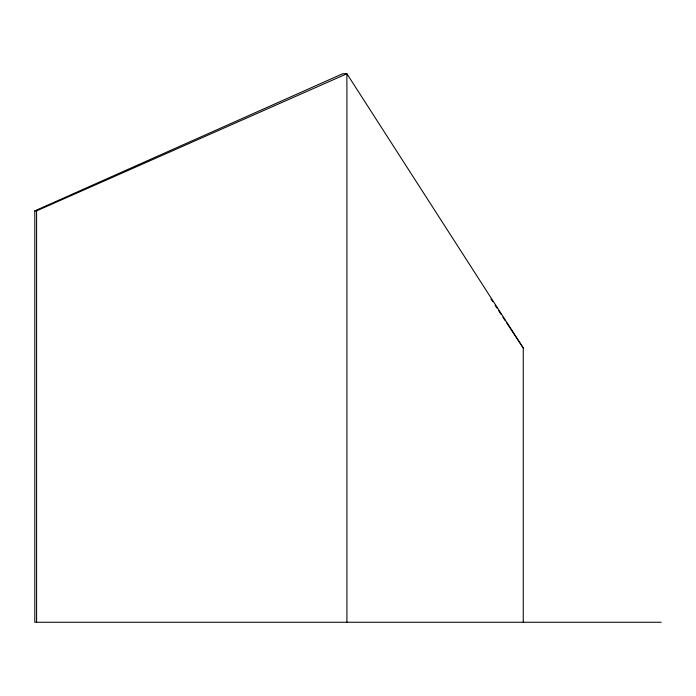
<?xml version="1.0" encoding="UTF-8"?>
<svg xmlns="http://www.w3.org/2000/svg" width="696" height="696" viewBox="0 0 696 696"><rect width="100%" height="100%" fill="white"/><g stroke="black" fill="none" stroke-linecap="round" stroke-linejoin="round"><path stroke-width="1.04" d="M346.904 622.259L346.904 73.741L342.684 73.741L34.8 210.871L34.8 622.259L661.2 622.259M523.262 622.259L523.262 348L346.904 73.741L36.584 210.871L34.8 210.871M490.967 298.958L492.768 301.681M495.16 305.318L496.953 308.041M498.745 310.764L501.137 314.401M502.93 317.124L505.322 320.752M506.514 322.57L523.262 348M36.584 210.871L36.584 622.259"/></g></svg>
